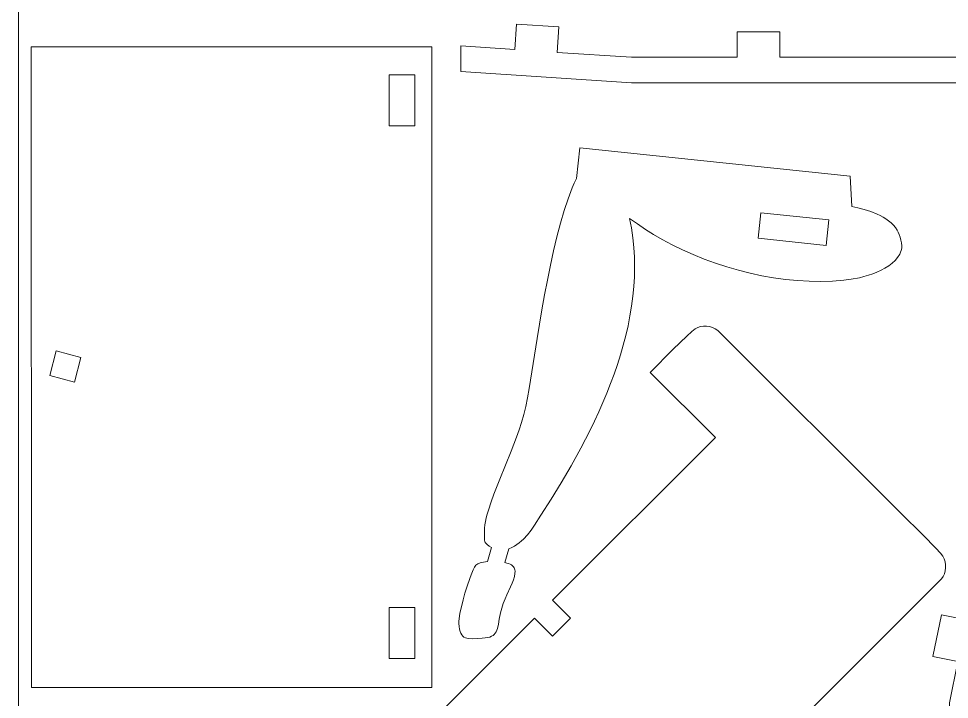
# Model space of a CAD drawing. Header units: centimetres. Extents: x -55 to 59, y -21 to 8.
# Drawn here: x -23.58 to -12.65, y -15.48 to -7.49 of the extents above; entities that cross this region are included whole.
import ezdxf

# ---------------------------------------------------------------- set-up
doc = ezdxf.new("R2010")
doc.units = ezdxf.units.CM
doc.header["$MEASUREMENT"] = 0
doc.layers.add('Camada 1', color=7, linetype='Continuous')

msp = doc.modelspace()

# ---------------------------------------------------------------- linework, layer by layer
at = {"layer": 'Camada 1', "color": 1, "lineweight": 0}
msp.add_lwpolyline([(-23.58141, -21.38276), (-2.58141, -21.38276), (-2.58141, 8.31724), (-23.58141, 8.31724), (-23.58141, -21.38276)], close=True, dxfattribs=at)
at = {"layer": 'Camada 1', "color": 3, "lineweight": 9}
for points, knots in [([(-17.75571, -7.85081), (-17.75571, -7.85081), (-17.73579, -7.55122), (-17.73579, -7.55122), (-17.73579, -7.55122), (-17.73579, -7.55122), (-17.23645, -7.5844), (-17.23645, -7.5844), (-17.23645, -7.5844), (-17.23645, -7.5844), (-17.25636, -7.88401), (-17.25636, -7.88401), (-17.25636, -7.88401), (-17.25636, -7.88401), (-16.38664, -7.94188), (-16.38664, -7.94188), (-16.38664, -7.94188), (-16.38664, -7.94188), (-15.14313, -7.94188), (-15.14313, -7.94188), (-15.14313, -7.94188), (-15.14313, -7.94188), (-15.14313, -7.64158), (-15.14313, -7.64158), (-15.14313, -7.64158), (-15.14313, -7.64158), (-14.64268, -7.64158), (-14.64268, -7.64158), (-14.64268, -7.64158), (-14.64268, -7.64158), (-14.64268, -7.94188), (-14.64268, -7.94188), (-14.64268, -7.94188), (-14.64268, -7.94188), (-6.52672, -7.94188), (-6.52672, -7.94188), (-6.52672, -7.94188), (-6.52672, -7.94188), (-6.52672, -7.64158), (-6.52672, -7.64158), (-6.52672, -7.64158), (-6.52672, -7.64158), (-6.02627, -7.64158), (-6.02627, -7.64158), (-6.02627, -7.64158), (-6.02627, -7.64158), (-6.02627, -7.94188), (-6.02627, -7.94188), (-6.02627, -7.94188), (-6.02627, -7.94188), (-4.7762, -7.94188), (-4.7762, -7.94188), (-4.7762, -7.94188), (-4.7762, -7.94188), (-3.77528, -7.86234), (-3.77528, -7.86234), (-3.77528, -7.86234), (-3.77528, -7.86234), (-3.79906, -7.56301), (-3.79906, -7.56301), (-3.79906, -7.56301), (-3.79906, -7.56301), (-3.30019, -7.52338), (-3.30019, -7.52338), (-3.30019, -7.52338), (-3.30019, -7.52338), (-3.27641, -7.82272), (-3.27641, -7.82272), (-3.27641, -7.82272), (-3.27641, -7.82272), (-2.77438, -7.78282), (-2.77438, -7.78282), (-2.77438, -7.78282), (-2.77438, -7.78282), (-2.77438, -8.08309), (-2.77438, -8.08309), (-2.77438, -8.08309), (-2.77438, -8.08309), (-4.7762, -8.24214), (-4.7762, -8.24214), (-4.7762, -8.24214), (-4.7762, -8.24214), (-16.38664, -8.24214), (-16.38664, -8.24214), (-16.38664, -8.24214), (-16.38664, -8.24214), (-18.38844, -8.10899), (-18.38844, -8.10899), (-18.38844, -8.10899), (-18.38844, -8.10899), (-18.38844, -7.80872), (-18.38844, -7.80872), (-18.38844, -7.80872), (-18.38844, -7.80872), (-17.75571, -7.85081), (-17.75571, -7.85081)], [0, 0, 0, 0, 0.04, 0.04, 0.04, 0.04, 0.08, 0.08, 0.08, 0.08, 0.12, 0.12, 0.12, 0.12, 0.16, 0.16, 0.16, 0.16, 0.2, 0.2, 0.2, 0.2, 0.24, 0.24, 0.24, 0.24, 0.28, 0.28, 0.28, 0.28, 0.32, 0.32, 0.32, 0.32, 0.36, 0.36, 0.36, 0.36, 0.4, 0.4, 0.4, 0.4, 0.44, 0.44, 0.44, 0.44, 0.48, 0.48, 0.48, 0.48, 0.52, 0.52, 0.52, 0.52, 0.56, 0.56, 0.56, 0.56, 0.6, 0.6, 0.6, 0.6, 0.64, 0.64, 0.64, 0.64, 0.68, 0.68, 0.68, 0.68, 0.72, 0.72, 0.72, 0.72, 0.76, 0.76, 0.76, 0.76, 0.8, 0.8, 0.8, 0.8, 0.84, 0.84, 0.84, 0.84, 0.88, 0.88, 0.88, 0.88, 0.92, 0.92, 0.92, 0.92, 1, 1, 1, 1]), ([(-18.73092, -7.81967), (-18.73092, -7.81967), (-23.43226, -7.81969), (-23.43226, -7.81969), (-23.43226, -7.81969), (-23.43226, -7.81969), (-23.432, -15.34585), (-23.432, -15.34585), (-23.432, -15.34585), (-23.432, -15.34585), (-18.73057, -15.34555), (-18.73057, -15.34555), (-18.73057, -15.34555), (-18.73057, -15.34555), (-18.73092, -7.81967), (-18.73092, -7.81967)], [0, 0, 0, 0, 0.2, 0.2, 0.2, 0.2, 0.4, 0.4, 0.4, 0.4, 0.6, 0.6, 0.6, 0.6, 1, 1, 1, 1]), ([(-13.79804, -9.69632), (-13.79804, -9.69632), (-13.81593, -9.34004), (-13.81593, -9.34004), (-13.81593, -9.34004), (-13.81593, -9.34004), (-13.81837, -9.33714), (-13.81837, -9.33714), (-13.81837, -9.33714), (-13.81837, -9.33714), (-16.99009, -9.00378), (-16.99009, -9.00378), (-16.99009, -9.00378), (-16.99009, -9.00378), (-17.03128, -9.36505), (-17.03128, -9.36505), (-17.03128, -9.36505), (-17.03128, -9.36505), (-17.05664, -9.41915), (-17.05664, -9.41915), (-17.05664, -9.41915), (-17.05664, -9.41915), (-17.08144, -9.47706), (-17.08144, -9.47706), (-17.08144, -9.47706), (-17.08144, -9.47706), (-17.12936, -9.60346), (-17.12936, -9.60346), (-17.12936, -9.60346), (-17.12936, -9.60346), (-17.17507, -9.74235), (-17.17507, -9.74235), (-17.17507, -9.74235), (-17.17507, -9.74235), (-17.21862, -9.89189), (-17.21862, -9.89189), (-17.21862, -9.89189), (-17.21862, -9.89189), (-17.26003, -10.05018), (-17.26003, -10.05018), (-17.26003, -10.05018), (-17.26003, -10.05018), (-17.29936, -10.21536), (-17.29936, -10.21536), (-17.29936, -10.21536), (-17.29936, -10.21536), (-17.33664, -10.38555), (-17.33664, -10.38555), (-17.33664, -10.38555), (-17.33664, -10.38555), (-17.37192, -10.55889), (-17.37192, -10.55889), (-17.37192, -10.55889), (-17.37192, -10.55889), (-17.40523, -10.73349), (-17.40523, -10.73349), (-17.40523, -10.73349), (-17.40523, -10.73349), (-17.43662, -10.90749), (-17.43662, -10.90749), (-17.43662, -10.90749), (-17.43662, -10.90749), (-17.49377, -11.24617), (-17.49377, -11.24617), (-17.49377, -11.24617), (-17.49377, -11.24617), (-17.58676, -11.83383), (-17.58676, -11.83383), (-17.58676, -11.83383), (-17.58676, -11.83383), (-17.60573, -11.94094), (-17.60573, -11.94094), (-17.60573, -11.94094), (-17.60573, -11.94094), (-17.6273, -12.04232), (-17.6273, -12.04232), (-17.6273, -12.04232), (-17.6273, -12.04232), (-17.65122, -12.1387), (-17.65122, -12.1387), (-17.65122, -12.1387), (-17.65122, -12.1387), (-17.67727, -12.23079), (-17.67727, -12.23079), (-17.67727, -12.23079), (-17.67727, -12.23079), (-17.7052, -12.3193), (-17.7052, -12.3193), (-17.7052, -12.3193), (-17.7052, -12.3193), (-17.73474, -12.40495), (-17.73474, -12.40495), (-17.73474, -12.40495), (-17.73474, -12.40495), (-17.79775, -12.57057), (-17.79775, -12.57057), (-17.79775, -12.57057), (-17.79775, -12.57057), (-17.93254, -12.89901), (-17.93254, -12.89901), (-17.93254, -12.89901), (-17.93254, -12.89901), (-18.00042, -13.0733), (-18.00042, -13.0733), (-18.00042, -13.0733), (-18.00042, -13.0733), (-18.03362, -13.16547), (-18.03362, -13.16547), (-18.03362, -13.16547), (-18.03362, -13.16547), (-18.06601, -13.26194), (-18.06601, -13.26194), (-18.06601, -13.26194), (-18.06601, -13.26194), (-18.08069, -13.30978), (-18.08069, -13.30978), (-18.08069, -13.30978), (-18.08069, -13.30978), (-18.09229, -13.35344), (-18.09229, -13.35344), (-18.09229, -13.35344), (-18.09229, -13.35344), (-18.10109, -13.39446), (-18.10109, -13.39446), (-18.10109, -13.39446), (-18.10109, -13.39446), (-18.10732, -13.43443), (-18.10732, -13.43443), (-18.10732, -13.43443), (-18.10732, -13.43443), (-18.11123, -13.47492), (-18.11123, -13.47492), (-18.11123, -13.47492), (-18.11123, -13.47492), (-18.11308, -13.51751), (-18.11308, -13.51751), (-18.11308, -13.51751), (-18.11308, -13.51751), (-18.11155, -13.61526), (-18.11155, -13.61526), (-18.11155, -13.61526), (-18.11155, -13.61526), (-18.1088, -13.62938), (-18.1088, -13.62938), (-18.1088, -13.62938), (-18.1088, -13.62938), (-18.1023, -13.64225), (-18.1023, -13.64225), (-18.1023, -13.64225), (-18.1023, -13.64225), (-18.09284, -13.65399), (-18.09284, -13.65399), (-18.09284, -13.65399), (-18.09284, -13.65399), (-18.08122, -13.6647), (-18.08122, -13.6647), (-18.08122, -13.6647), (-18.08122, -13.6647), (-18.05463, -13.68356), (-18.05463, -13.68356), (-18.05463, -13.68356), (-18.05463, -13.68356), (-18.02887, -13.69982), (-18.02887, -13.69982), (-18.02887, -13.69982), (-18.02887, -13.69982), (-18.07664, -13.86631), (-18.07664, -13.86631), (-18.07664, -13.86631), (-18.07664, -13.86631), (-18.12439, -13.87197), (-18.12439, -13.87197), (-18.12439, -13.87197), (-18.12439, -13.87197), (-18.16138, -13.8801), (-18.16138, -13.8801), (-18.16138, -13.8801), (-18.16138, -13.8801), (-18.18979, -13.89196), (-18.18979, -13.89196), (-18.18979, -13.89196), (-18.18979, -13.89196), (-18.20145, -13.89968), (-18.20145, -13.89968), (-18.20145, -13.89968), (-18.20145, -13.89968), (-18.21179, -13.90881), (-18.21179, -13.90881), (-18.21179, -13.90881), (-18.21179, -13.90881), (-18.22956, -13.93191), (-18.22956, -13.93191), (-18.22956, -13.93191), (-18.22956, -13.93191), (-18.24528, -13.96253), (-18.24528, -13.96253), (-18.24528, -13.96253), (-18.24528, -13.96253), (-18.26114, -14.00194), (-18.26114, -14.00194), (-18.26114, -14.00194), (-18.26114, -14.00194), (-18.27931, -14.0514), (-18.27931, -14.0514), (-18.27931, -14.0514), (-18.27931, -14.0514), (-18.31767, -14.16496), (-18.31767, -14.16496), (-18.31767, -14.16496), (-18.31767, -14.16496), (-18.34022, -14.23838), (-18.34022, -14.23838), (-18.34022, -14.23838), (-18.34022, -14.23838), (-18.36253, -14.31692), (-18.36253, -14.31692), (-18.36253, -14.31692), (-18.36253, -14.31692), (-18.38274, -14.39611), (-18.38274, -14.39611), (-18.38274, -14.39611), (-18.38274, -14.39611), (-18.39899, -14.47149), (-18.39899, -14.47149), (-18.39899, -14.47149), (-18.39899, -14.47149), (-18.40941, -14.5386), (-18.40941, -14.5386), (-18.40941, -14.5386), (-18.40941, -14.5386), (-18.41186, -14.56765), (-18.41186, -14.56765), (-18.41186, -14.56765), (-18.41186, -14.56765), (-18.41216, -14.59295), (-18.41216, -14.59295), (-18.41216, -14.59295), (-18.41216, -14.59295), (-18.40968, -14.62902), (-18.40968, -14.62902), (-18.40968, -14.62902), (-18.40968, -14.62902), (-18.4051, -14.66008), (-18.4051, -14.66008), (-18.4051, -14.66008), (-18.4051, -14.66008), (-18.39845, -14.68647), (-18.39845, -14.68647), (-18.39845, -14.68647), (-18.39845, -14.68647), (-18.38978, -14.70854), (-18.38978, -14.70854), (-18.38978, -14.70854), (-18.38978, -14.70854), (-18.37911, -14.72667), (-18.37911, -14.72667), (-18.37911, -14.72667), (-18.37911, -14.72667), (-18.36646, -14.74119), (-18.36646, -14.74119), (-18.36646, -14.74119), (-18.36646, -14.74119), (-18.35187, -14.75247), (-18.35187, -14.75247), (-18.35187, -14.75247), (-18.35187, -14.75247), (-18.33539, -14.76085), (-18.33539, -14.76085), (-18.33539, -14.76085), (-18.33539, -14.76085), (-18.31702, -14.76668), (-18.31702, -14.76668), (-18.31702, -14.76668), (-18.31702, -14.76668), (-18.2968, -14.77032), (-18.2968, -14.77032), (-18.2968, -14.77032), (-18.2968, -14.77032), (-18.25093, -14.77247), (-18.25093, -14.77247), (-18.25093, -14.77247), (-18.25093, -14.77247), (-18.19804, -14.77009), (-18.19804, -14.77009), (-18.19804, -14.77009), (-18.19804, -14.77009), (-18.13837, -14.76604), (-18.13837, -14.76604), (-18.13837, -14.76604), (-18.13837, -14.76604), (-18.10413, -14.76297), (-18.10413, -14.76297), (-18.10413, -14.76297), (-18.10413, -14.76297), (-18.07469, -14.75831), (-18.07469, -14.75831), (-18.07469, -14.75831), (-18.07469, -14.75831), (-18.0496, -14.75196), (-18.0496, -14.75196), (-18.0496, -14.75196), (-18.0496, -14.75196), (-18.02845, -14.74383), (-18.02845, -14.74383), (-18.02845, -14.74383), (-18.02845, -14.74383), (-18.01079, -14.73379), (-18.01079, -14.73379), (-18.01079, -14.73379), (-18.01079, -14.73379), (-17.99619, -14.72176), (-17.99619, -14.72176), (-17.99619, -14.72176), (-17.99619, -14.72176), (-17.98422, -14.70763), (-17.98422, -14.70763), (-17.98422, -14.70763), (-17.98422, -14.70763), (-17.97443, -14.6913), (-17.97443, -14.6913), (-17.97443, -14.6913), (-17.97443, -14.6913), (-17.9664, -14.67265), (-17.9664, -14.67265), (-17.9664, -14.67265), (-17.9664, -14.67265), (-17.95968, -14.6516), (-17.95968, -14.6516), (-17.95968, -14.6516), (-17.95968, -14.6516), (-17.94847, -14.60186), (-17.94847, -14.60186), (-17.94847, -14.60186), (-17.94847, -14.60186), (-17.9373, -14.54124), (-17.9373, -14.54124), (-17.9373, -14.54124), (-17.9373, -14.54124), (-17.9227, -14.46893), (-17.9227, -14.46893), (-17.9227, -14.46893), (-17.9227, -14.46893), (-17.90798, -14.41243), (-17.90798, -14.41243), (-17.90798, -14.41243), (-17.90798, -14.41243), (-17.89006, -14.35784), (-17.89006, -14.35784), (-17.89006, -14.35784), (-17.89006, -14.35784), (-17.86997, -14.30531), (-17.86997, -14.30531), (-17.86997, -14.30531), (-17.86997, -14.30531), (-17.84872, -14.25499), (-17.84872, -14.25499), (-17.84872, -14.25499), (-17.84872, -14.25499), (-17.80678, -14.16156), (-17.80678, -14.16156), (-17.80678, -14.16156), (-17.80678, -14.16156), (-17.78811, -14.11874), (-17.78811, -14.11874), (-17.78811, -14.11874), (-17.78811, -14.11874), (-17.77234, -14.07873), (-17.77234, -14.07873), (-17.77234, -14.07873), (-17.77234, -14.07873), (-17.76048, -14.04168), (-17.76048, -14.04168), (-17.76048, -14.04168), (-17.76048, -14.04168), (-17.75352, -14.00771), (-17.75352, -14.00771), (-17.75352, -14.00771), (-17.75352, -14.00771), (-17.75249, -13.977), (-17.75249, -13.977), (-17.75249, -13.977), (-17.75249, -13.977), (-17.75452, -13.9629), (-17.75452, -13.9629), (-17.75452, -13.9629), (-17.75452, -13.9629), (-17.75841, -13.94968), (-17.75841, -13.94968), (-17.75841, -13.94968), (-17.75841, -13.94968), (-17.76429, -13.93734), (-17.76429, -13.93734), (-17.76429, -13.93734), (-17.76429, -13.93734), (-17.77228, -13.9259), (-17.77228, -13.9259), (-17.77228, -13.9259), (-17.77228, -13.9259), (-17.78252, -13.91539), (-17.78252, -13.91539), (-17.78252, -13.91539), (-17.78252, -13.91539), (-17.79512, -13.90582), (-17.79512, -13.90582), (-17.79512, -13.90582), (-17.79512, -13.90582), (-17.81022, -13.8972), (-17.81022, -13.8972), (-17.81022, -13.8972), (-17.81022, -13.8972), (-17.82794, -13.88957), (-17.82794, -13.88957), (-17.82794, -13.88957), (-17.82794, -13.88957), (-17.8484, -13.88292), (-17.8484, -13.88292), (-17.8484, -13.88292), (-17.8484, -13.88292), (-17.87175, -13.8773), (-17.87175, -13.8773), (-17.87175, -13.8773), (-17.87175, -13.8773), (-17.82525, -13.71508), (-17.82525, -13.71508), (-17.82525, -13.71508), (-17.82525, -13.71508), (-17.7915, -13.70084), (-17.7915, -13.70084), (-17.7915, -13.70084), (-17.7915, -13.70084), (-17.75989, -13.68447), (-17.75989, -13.68447), (-17.75989, -13.68447), (-17.75989, -13.68447), (-17.73026, -13.6661), (-17.73026, -13.6661), (-17.73026, -13.6661), (-17.73026, -13.6661), (-17.70244, -13.64591), (-17.70244, -13.64591), (-17.70244, -13.64591), (-17.70244, -13.64591), (-17.67625, -13.62406), (-17.67625, -13.62406), (-17.67625, -13.62406), (-17.67625, -13.62406), (-17.65154, -13.60071), (-17.65154, -13.60071), (-17.65154, -13.60071), (-17.65154, -13.60071), (-17.60586, -13.55013), (-17.60586, -13.55013), (-17.60586, -13.55013), (-17.60586, -13.55013), (-17.56405, -13.49544), (-17.56405, -13.49544), (-17.56405, -13.49544), (-17.56405, -13.49544), (-17.52477, -13.43792), (-17.52477, -13.43792), (-17.52477, -13.43792), (-17.52477, -13.43792), (-17.44846, -13.3195), (-17.44846, -13.3195), (-17.44846, -13.3195), (-17.44846, -13.3195), (-17.32867, -13.13327), (-17.32867, -13.13327), (-17.32867, -13.13327), (-17.32867, -13.13327), (-17.20959, -12.93981), (-17.20959, -12.93981), (-17.20959, -12.93981), (-17.20959, -12.93981), (-17.09266, -12.73975), (-17.09266, -12.73975), (-17.09266, -12.73975), (-17.09266, -12.73975), (-16.97927, -12.53376), (-16.97927, -12.53376), (-16.97927, -12.53376), (-16.97927, -12.53376), (-16.92434, -12.42874), (-16.92434, -12.42874), (-16.92434, -12.42874), (-16.92434, -12.42874), (-16.87082, -12.32247), (-16.87082, -12.32247), (-16.87082, -12.32247), (-16.87082, -12.32247), (-16.81889, -12.21504), (-16.81889, -12.21504), (-16.81889, -12.21504), (-16.81889, -12.21504), (-16.76873, -12.10652), (-16.76873, -12.10652), (-16.76873, -12.10652), (-16.76873, -12.10652), (-16.72052, -11.997), (-16.72052, -11.997), (-16.72052, -11.997), (-16.72052, -11.997), (-16.67443, -11.88658), (-16.67443, -11.88658), (-16.67443, -11.88658), (-16.67443, -11.88658), (-16.63063, -11.77531), (-16.63063, -11.77531), (-16.63063, -11.77531), (-16.63063, -11.77531), (-16.58929, -11.66327), (-16.58929, -11.66327), (-16.58929, -11.66327), (-16.58929, -11.66327), (-16.55062, -11.55057), (-16.55062, -11.55057), (-16.55062, -11.55057), (-16.55062, -11.55057), (-16.51476, -11.43727), (-16.51476, -11.43727), (-16.51476, -11.43727), (-16.51476, -11.43727), (-16.4819, -11.32346), (-16.4819, -11.32346), (-16.4819, -11.32346), (-16.4819, -11.32346), (-16.45221, -11.2092), (-16.45221, -11.2092), (-16.45221, -11.2092), (-16.45221, -11.2092), (-16.42588, -11.09461), (-16.42588, -11.09461), (-16.42588, -11.09461), (-16.42588, -11.09461), (-16.40308, -10.97973), (-16.40308, -10.97973), (-16.40308, -10.97973), (-16.40308, -10.97973), (-16.38399, -10.86467), (-16.38399, -10.86467), (-16.38399, -10.86467), (-16.38399, -10.86467), (-16.36877, -10.7495), (-16.36877, -10.7495), (-16.36877, -10.7495), (-16.36877, -10.7495), (-16.35761, -10.63429), (-16.35761, -10.63429), (-16.35761, -10.63429), (-16.35761, -10.63429), (-16.35069, -10.51914), (-16.35069, -10.51914), (-16.35069, -10.51914), (-16.35069, -10.51914), (-16.34817, -10.40412), (-16.34817, -10.40412), (-16.34817, -10.40412), (-16.34817, -10.40412), (-16.35024, -10.28931), (-16.35024, -10.28931), (-16.35024, -10.28931), (-16.35024, -10.28931), (-16.35708, -10.17481), (-16.35708, -10.17481), (-16.35708, -10.17481), (-16.35708, -10.17481), (-16.36884, -10.06068), (-16.36884, -10.06068), (-16.36884, -10.06068), (-16.36884, -10.06068), (-16.38573, -9.947), (-16.38573, -9.947), (-16.38573, -9.947), (-16.38573, -9.947), (-16.40791, -9.83386), (-16.40791, -9.83386), (-16.40791, -9.83386), (-16.40791, -9.83386), (-16.31358, -9.89941), (-16.31358, -9.89941), (-16.31358, -9.89941), (-16.31358, -9.89941), (-16.22026, -9.96279), (-16.22026, -9.96279), (-16.22026, -9.96279), (-16.22026, -9.96279), (-16.12509, -10.02389), (-16.12509, -10.02389), (-16.12509, -10.02389), (-16.12509, -10.02389), (-16.02526, -10.08259), (-16.02526, -10.08259), (-16.02526, -10.08259), (-16.02526, -10.08259), (-15.90768, -10.14527), (-15.90768, -10.14527), (-15.90768, -10.14527), (-15.90768, -10.14527), (-15.78596, -10.20455), (-15.78596, -10.20455), (-15.78596, -10.20455), (-15.78596, -10.20455), (-15.66055, -10.26024), (-15.66055, -10.26024), (-15.66055, -10.26024), (-15.66055, -10.26024), (-15.53188, -10.31212), (-15.53188, -10.31212), (-15.53188, -10.31212), (-15.53188, -10.31212), (-15.4004, -10.36), (-15.4004, -10.36), (-15.4004, -10.36), (-15.4004, -10.36), (-15.26651, -10.40364), (-15.26651, -10.40364), (-15.26651, -10.40364), (-15.26651, -10.40364), (-15.13069, -10.44285), (-15.13069, -10.44285), (-15.13069, -10.44285), (-15.13069, -10.44285), (-14.99336, -10.47743), (-14.99336, -10.47743), (-14.99336, -10.47743), (-14.99336, -10.47743), (-14.85495, -10.50715), (-14.85495, -10.50715), (-14.85495, -10.50715), (-14.85495, -10.50715), (-14.7159, -10.53182), (-14.7159, -10.53182), (-14.7159, -10.53182), (-14.7159, -10.53182), (-14.57664, -10.55121), (-14.57664, -10.55121), (-14.57664, -10.55121), (-14.57664, -10.55121), (-14.43761, -10.56513), (-14.43761, -10.56513), (-14.43761, -10.56513), (-14.43761, -10.56513), (-14.29927, -10.57337), (-14.29927, -10.57337), (-14.29927, -10.57337), (-14.29927, -10.57337), (-14.16202, -10.5757), (-14.16202, -10.5757), (-14.16202, -10.5757), (-14.16202, -10.5757), (-14.02631, -10.57193), (-14.02631, -10.57193), (-14.02631, -10.57193), (-14.02631, -10.57193), (-13.89259, -10.56185), (-13.89259, -10.56185), (-13.89259, -10.56185), (-13.89259, -10.56185), (-13.80432, -10.55012), (-13.80432, -10.55012), (-13.80432, -10.55012), (-13.80432, -10.55012), (-13.70644, -10.5308), (-13.70644, -10.5308), (-13.70644, -10.5308), (-13.70644, -10.5308), (-13.65557, -10.51804), (-13.65557, -10.51804), (-13.65557, -10.51804), (-13.65557, -10.51804), (-13.6043, -10.50309), (-13.6043, -10.50309), (-13.6043, -10.50309), (-13.6043, -10.50309), (-13.55332, -10.48585), (-13.55332, -10.48585), (-13.55332, -10.48585), (-13.55332, -10.48585), (-13.50328, -10.46621), (-13.50328, -10.46621), (-13.50328, -10.46621), (-13.50328, -10.46621), (-13.45485, -10.44408), (-13.45485, -10.44408), (-13.45485, -10.44408), (-13.45485, -10.44408), (-13.4087, -10.41937), (-13.4087, -10.41937), (-13.4087, -10.41937), (-13.4087, -10.41937), (-13.3655, -10.39197), (-13.3655, -10.39197), (-13.3655, -10.39197), (-13.3655, -10.39197), (-13.32593, -10.36179), (-13.32593, -10.36179), (-13.32593, -10.36179), (-13.32593, -10.36179), (-13.29065, -10.32871), (-13.29065, -10.32871), (-13.29065, -10.32871), (-13.29065, -10.32871), (-13.26032, -10.29267), (-13.26032, -10.29267), (-13.26032, -10.29267), (-13.26032, -10.29267), (-13.23563, -10.25353), (-13.23563, -10.25353), (-13.23563, -10.25353), (-13.23563, -10.25353), (-13.2256, -10.23278), (-13.2256, -10.23278), (-13.2256, -10.23278), (-13.2256, -10.23278), (-13.21724, -10.21123), (-13.21724, -10.21123), (-13.21724, -10.21123), (-13.21724, -10.21123), (-13.21216, -10.18591), (-13.21216, -10.18591), (-13.21216, -10.18591), (-13.21216, -10.18591), (-13.21175, -10.15591), (-13.21175, -10.15591), (-13.21175, -10.15591), (-13.21175, -10.15591), (-13.21526, -10.12294), (-13.21526, -10.12294), (-13.21526, -10.12294), (-13.21526, -10.12294), (-13.22192, -10.08866), (-13.22192, -10.08866), (-13.22192, -10.08866), (-13.22192, -10.08866), (-13.23097, -10.05479), (-13.23097, -10.05479), (-13.23097, -10.05479), (-13.23097, -10.05479), (-13.24166, -10.023), (-13.24166, -10.023), (-13.24166, -10.023), (-13.24166, -10.023), (-13.25325, -9.995), (-13.25325, -9.995), (-13.25325, -9.995), (-13.25325, -9.995), (-13.26495, -9.97247), (-13.26495, -9.97247), (-13.26495, -9.97247), (-13.26495, -9.97247), (-13.28612, -9.94106), (-13.28612, -9.94106), (-13.28612, -9.94106), (-13.28612, -9.94106), (-13.31026, -9.91213), (-13.31026, -9.91213), (-13.31026, -9.91213), (-13.31026, -9.91213), (-13.33708, -9.88555), (-13.33708, -9.88555), (-13.33708, -9.88555), (-13.33708, -9.88555), (-13.36629, -9.8612), (-13.36629, -9.8612), (-13.36629, -9.8612), (-13.36629, -9.8612), (-13.39761, -9.83893), (-13.39761, -9.83893), (-13.39761, -9.83893), (-13.39761, -9.83893), (-13.43074, -9.81865), (-13.43074, -9.81865), (-13.43074, -9.81865), (-13.43074, -9.81865), (-13.46539, -9.8002), (-13.46539, -9.8002), (-13.46539, -9.8002), (-13.46539, -9.8002), (-13.50127, -9.78347), (-13.50127, -9.78347), (-13.50127, -9.78347), (-13.50127, -9.78347), (-13.57559, -9.75468), (-13.57559, -9.75468), (-13.57559, -9.75468), (-13.57559, -9.75468), (-13.65137, -9.73122), (-13.65137, -9.73122), (-13.65137, -9.73122), (-13.65137, -9.73122), (-13.72628, -9.71211), (-13.72628, -9.71211), (-13.72628, -9.71211), (-13.72628, -9.71211), (-13.79804, -9.69632), (-13.79804, -9.69632)], [0, 0, 0, 0, 0.005, 0.005, 0.005, 0.005, 0.01, 0.01, 0.01, 0.01, 0.015, 0.015, 0.015, 0.015, 0.02, 0.02, 0.02, 0.02, 0.025, 0.025, 0.025, 0.025, 0.03, 0.03, 0.03, 0.03, 0.035, 0.035, 0.035, 0.035, 0.04, 0.04, 0.04, 0.04, 0.045, 0.045, 0.045, 0.045, 0.05, 0.05, 0.05, 0.05, 0.055, 0.055, 0.055, 0.055, 0.06, 0.06, 0.06, 0.06, 0.065, 0.065, 0.065, 0.065, 0.07, 0.07, 0.07, 0.07, 0.075, 0.075, 0.075, 0.075, 0.08, 0.08, 0.08, 0.08, 0.085, 0.085, 0.085, 0.085, 0.09, 0.09, 0.09, 0.09, 0.095, 0.095, 0.095, 0.095, 0.1, 0.1, 0.1, 0.1, 0.105, 0.105, 0.105, 0.105, 0.11, 0.11, 0.11, 0.11, 0.115, 0.115, 0.115, 0.115, 0.12, 0.12, 0.12, 0.12, 0.125, 0.125, 0.125, 0.125, 0.13, 0.13, 0.13, 0.13, 0.135, 0.135, 0.135, 0.135, 0.14, 0.14, 0.14, 0.14, 0.145, 0.145, 0.145, 0.145, 0.15, 0.15, 0.15, 0.15, 0.155, 0.155, 0.155, 0.155, 0.16, 0.16, 0.16, 0.16, 0.165, 0.165, 0.165, 0.165, 0.17, 0.17, 0.17, 0.17, 0.175, 0.175, 0.175, 0.175, 0.18, 0.18, 0.18, 0.18, 0.185, 0.185, 0.185, 0.185, 0.19, 0.19, 0.19, 0.19, 0.195, 0.195, 0.195, 0.195, 0.2, 0.2, 0.2, 0.2, 0.205, 0.205, 0.205, 0.205, 0.21, 0.21, 0.21, 0.21, 0.215, 0.215, 0.215, 0.215, 0.22, 0.22, 0.22, 0.22, 0.225, 0.225, 0.225, 0.225, 0.23, 0.23, 0.23, 0.23, 0.235, 0.235, 0.235, 0.235, 0.24, 0.24, 0.24, 0.24, 0.245, 0.245, 0.245, 0.245, 0.25, 0.25, 0.25, 0.25, 0.255, 0.255, 0.255, 0.255, 0.26, 0.26, 0.26, 0.26, 0.265, 0.265, 0.265, 0.265, 0.27, 0.27, 0.27, 0.27, 0.275, 0.275, 0.275, 0.275, 0.28, 0.28, 0.28, 0.28, 0.285, 0.285, 0.285, 0.285, 0.29, 0.29, 0.29, 0.29, 0.295, 0.295, 0.295, 0.295, 0.3, 0.3, 0.3, 0.3, 0.305, 0.305, 0.305, 0.305, 0.31, 0.31, 0.31, 0.31, 0.315, 0.315, 0.315, 0.315, 0.32, 0.32, 0.32, 0.32, 0.325, 0.325, 0.325, 0.325, 0.33, 0.33, 0.33, 0.33, 0.335, 0.335, 0.335, 0.335, 0.34, 0.34, 0.34, 0.34, 0.345, 0.345, 0.345, 0.345, 0.35, 0.35, 0.35, 0.35, 0.355, 0.355, 0.355, 0.355, 0.36, 0.36, 0.36, 0.36, 0.365, 0.365, 0.365, 0.365, 0.37, 0.37, 0.37, 0.37, 0.375, 0.375, 0.375, 0.375, 0.38, 0.38, 0.38, 0.38, 0.385, 0.385, 0.385, 0.385, 0.39, 0.39, 0.39, 0.39, 0.395, 0.395, 0.395, 0.395, 0.4, 0.4, 0.4, 0.4, 0.405, 0.405, 0.405, 0.405, 0.41, 0.41, 0.41, 0.41, 0.415, 0.415, 0.415, 0.415, 0.42, 0.42, 0.42, 0.42, 0.425, 0.425, 0.425, 0.425, 0.43, 0.43, 0.43, 0.43, 0.435, 0.435, 0.435, 0.435, 0.44, 0.44, 0.44, 0.44, 0.445, 0.445, 0.445, 0.445, 0.45, 0.45, 0.45, 0.45, 0.455, 0.455, 0.455, 0.455, 0.46, 0.46, 0.46, 0.46, 0.465, 0.465, 0.465, 0.465, 0.47, 0.47, 0.47, 0.47, 0.475, 0.475, 0.475, 0.475, 0.48, 0.48, 0.48, 0.48, 0.485, 0.485, 0.485, 0.485, 0.49, 0.49, 0.49, 0.49, 0.495, 0.495, 0.495, 0.495, 0.5, 0.5, 0.5, 0.5, 0.505, 0.505, 0.505, 0.505, 0.51, 0.51, 0.51, 0.51, 0.515, 0.515, 0.515, 0.515, 0.52, 0.52, 0.52, 0.52, 0.525, 0.525, 0.525, 0.525, 0.53, 0.53, 0.53, 0.53, 0.535, 0.535, 0.535, 0.535, 0.54, 0.54, 0.54, 0.54, 0.545, 0.545, 0.545, 0.545, 0.55, 0.55, 0.55, 0.55, 0.555, 0.555, 0.555, 0.555, 0.56, 0.56, 0.56, 0.56, 0.565, 0.565, 0.565, 0.565, 0.57, 0.57, 0.57, 0.57, 0.575, 0.575, 0.575, 0.575, 0.58, 0.58, 0.58, 0.58, 0.585, 0.585, 0.585, 0.585, 0.59, 0.59, 0.59, 0.59, 0.595, 0.595, 0.595, 0.595, 0.6, 0.6, 0.6, 0.6, 0.605, 0.605, 0.605, 0.605, 0.61, 0.61, 0.61, 0.61, 0.615, 0.615, 0.615, 0.615, 0.62, 0.62, 0.62, 0.62, 0.625, 0.625, 0.625, 0.625, 0.63, 0.63, 0.63, 0.63, 0.635, 0.635, 0.635, 0.635, 0.64, 0.64, 0.64, 0.64, 0.645, 0.645, 0.645, 0.645, 0.65, 0.65, 0.65, 0.65, 0.655, 0.655, 0.655, 0.655, 0.66, 0.66, 0.66, 0.66, 0.665, 0.665, 0.665, 0.665, 0.67, 0.67, 0.67, 0.67, 0.675, 0.675, 0.675, 0.675, 0.68, 0.68, 0.68, 0.68, 0.685, 0.685, 0.685, 0.685, 0.69, 0.69, 0.69, 0.69, 0.695, 0.695, 0.695, 0.695, 0.7, 0.7, 0.7, 0.7, 0.705, 0.705, 0.705, 0.705, 0.71, 0.71, 0.71, 0.71, 0.715, 0.715, 0.715, 0.715, 0.72, 0.72, 0.72, 0.72, 0.725, 0.725, 0.725, 0.725, 0.73, 0.73, 0.73, 0.73, 0.735, 0.735, 0.735, 0.735, 0.74, 0.74, 0.74, 0.74, 0.745, 0.745, 0.745, 0.745, 0.75, 0.75, 0.75, 0.75, 0.755, 0.755, 0.755, 0.755, 0.76, 0.76, 0.76, 0.76, 0.765, 0.765, 0.765, 0.765, 0.77, 0.77, 0.77, 0.77, 0.775, 0.775, 0.775, 0.775, 0.78, 0.78, 0.78, 0.78, 0.785, 0.785, 0.785, 0.785, 0.79, 0.79, 0.79, 0.79, 0.795, 0.795, 0.795, 0.795, 0.8, 0.8, 0.8, 0.8, 0.805, 0.805, 0.805, 0.805, 0.81, 0.81, 0.81, 0.81, 0.815, 0.815, 0.815, 0.815, 0.82, 0.82, 0.82, 0.82, 0.825, 0.825, 0.825, 0.825, 0.83, 0.83, 0.83, 0.83, 0.835, 0.835, 0.835, 0.835, 0.84, 0.84, 0.84, 0.84, 0.845, 0.845, 0.845, 0.845, 0.85, 0.85, 0.85, 0.85, 0.855, 0.855, 0.855, 0.855, 0.86, 0.86, 0.86, 0.86, 0.865, 0.865, 0.865, 0.865, 0.87, 0.87, 0.87, 0.87, 0.875, 0.875, 0.875, 0.875, 0.88, 0.88, 0.88, 0.88, 0.885, 0.885, 0.885, 0.885, 0.89, 0.89, 0.89, 0.89, 0.895, 0.895, 0.895, 0.895, 0.9, 0.9, 0.9, 0.9, 0.905, 0.905, 0.905, 0.905, 0.91, 0.91, 0.91, 0.91, 0.915, 0.915, 0.915, 0.915, 0.92, 0.92, 0.92, 0.92, 0.925, 0.925, 0.925, 0.925, 0.93, 0.93, 0.93, 0.93, 0.935, 0.935, 0.935, 0.935, 0.94, 0.94, 0.94, 0.94, 0.945, 0.945, 0.945, 0.945, 0.95, 0.95, 0.95, 0.95, 0.955, 0.955, 0.955, 0.955, 0.96, 0.96, 0.96, 0.96, 0.965, 0.965, 0.965, 0.965, 0.97, 0.97, 0.97, 0.97, 0.975, 0.975, 0.975, 0.975, 0.98, 0.98, 0.98, 0.98, 0.985, 0.985, 0.985, 0.985, 0.99, 0.99, 0.99, 0.99, 1, 1, 1, 1]), ([(-17.52375, -14.53043), (-17.52375, -14.53043), (-19.43376, -16.44043), (-19.43376, -16.44043), (-19.43376, -16.44043), (-19.43376, -16.44043), (-19.22214, -16.65274), (-19.22214, -16.65274), (-19.22214, -16.65274), (-19.22214, -16.65274), (-19.43523, -16.86423), (-19.43523, -16.86423), (-19.43523, -16.86423), (-19.43523, -16.86423), (-19.64628, -16.65318), (-19.64628, -16.65318), (-19.64628, -16.65318), (-19.64628, -16.65318), (-21.5574, -18.56347), (-21.5574, -18.56347), (-21.5574, -18.56347), (-21.5574, -18.56347), (-22.32077, -17.8001), (-22.32077, -17.8001), (-22.32077, -17.8001), (-22.32077, -17.8001), (-22.59158, -18.06739), (-22.59158, -18.06739), (-22.59158, -18.06739), (-22.59158, -18.06739), (-22.74618, -18.22482), (-22.74618, -18.22482), (-22.74618, -18.22482), (-22.74618, -18.22482), (-22.80188, -18.28515), (-22.80188, -18.28515), (-22.80188, -18.28515), (-22.80188, -18.28515), (-22.83312, -18.32396), (-22.83312, -18.32396), (-22.83312, -18.32396), (-22.83312, -18.32396), (-22.84905, -18.3548), (-22.84905, -18.3548), (-22.84905, -18.3548), (-22.84905, -18.3548), (-22.85958, -18.38839), (-22.85958, -18.38839), (-22.85958, -18.38839), (-22.85958, -18.38839), (-22.86481, -18.42369), (-22.86481, -18.42369), (-22.86481, -18.42369), (-22.86481, -18.42369), (-22.86486, -18.45968), (-22.86486, -18.45968), (-22.86486, -18.45968), (-22.86486, -18.45968), (-22.85984, -18.49536), (-22.85984, -18.49536), (-22.85984, -18.49536), (-22.85984, -18.49536), (-22.8499, -18.5297), (-22.8499, -18.5297), (-22.8499, -18.5297), (-22.8499, -18.5297), (-22.83513, -18.56166), (-22.83513, -18.56166), (-22.83513, -18.56166), (-22.83513, -18.56166), (-22.81566, -18.59026), (-22.81566, -18.59026), (-22.81566, -18.59026), (-22.81566, -18.59026), (-21.26639, -20.14243), (-21.26639, -20.14243), (-21.26639, -20.14243), (-21.26639, -20.14243), (-20.66743, -20.74138), (-20.66743, -20.74138), (-20.66743, -20.74138), (-20.66743, -20.74138), (-20.40795, -21.00398), (-20.40795, -21.00398), (-20.40795, -21.00398), (-20.40795, -21.00398), (-20.25544, -21.15361), (-20.25544, -21.15361), (-20.25544, -21.15361), (-20.25544, -21.15361), (-20.19756, -21.207), (-20.19756, -21.207), (-20.19756, -21.207), (-20.19756, -21.207), (-20.16106, -21.23619), (-20.16106, -21.23619), (-20.16106, -21.23619), (-20.16106, -21.23619), (-20.14288, -21.24636), (-20.14288, -21.24636), (-20.14288, -21.24636), (-20.14288, -21.24636), (-20.12438, -21.25455), (-20.12438, -21.25455), (-20.12438, -21.25455), (-20.12438, -21.25455), (-20.1056, -21.26085), (-20.1056, -21.26085), (-20.1056, -21.26085), (-20.1056, -21.26085), (-20.08663, -21.26529), (-20.08663, -21.26529), (-20.08663, -21.26529), (-20.08663, -21.26529), (-20.04841, -21.26891), (-20.04841, -21.26891), (-20.04841, -21.26891), (-20.04841, -21.26891), (-20.01032, -21.26592), (-20.01032, -21.26592), (-20.01032, -21.26592), (-20.01032, -21.26592), (-19.97295, -21.25682), (-19.97295, -21.25682), (-19.97295, -21.25682), (-19.97295, -21.25682), (-19.93689, -21.24213), (-19.93689, -21.24213), (-19.93689, -21.24213), (-19.93689, -21.24213), (-19.90275, -21.22236), (-19.90275, -21.22236), (-19.90275, -21.22236), (-19.90275, -21.22236), (-19.87113, -21.19802), (-19.87113, -21.19802), (-19.87113, -21.19802), (-19.87113, -21.19802), (-12.74544, -14.06941), (-12.74544, -14.06941), (-12.74544, -14.06941), (-12.74544, -14.06941), (-12.72583, -14.04066), (-12.72583, -14.04066), (-12.72583, -14.04066), (-12.72583, -14.04066), (-12.71106, -14.00868), (-12.71106, -14.00868), (-12.71106, -14.00868), (-12.71106, -14.00868), (-12.70123, -13.97444), (-12.70123, -13.97444), (-12.70123, -13.97444), (-12.70123, -13.97444), (-12.69636, -13.93891), (-12.69636, -13.93891), (-12.69636, -13.93891), (-12.69636, -13.93891), (-12.69655, -13.90305), (-12.69655, -13.90305), (-12.69655, -13.90305), (-12.69655, -13.90305), (-12.70184, -13.86782), (-12.70184, -13.86782), (-12.70184, -13.86782), (-12.70184, -13.86782), (-12.71229, -13.83419), (-12.71229, -13.83419), (-12.71229, -13.83419), (-12.71229, -13.83419), (-12.72798, -13.80311), (-12.72798, -13.80311), (-12.72798, -13.80311), (-12.72798, -13.80311), (-12.75715, -13.76664), (-12.75715, -13.76664), (-12.75715, -13.76664), (-12.75715, -13.76664), (-12.81055, -13.70873), (-12.81055, -13.70873), (-12.81055, -13.70873), (-12.81055, -13.70873), (-12.96021, -13.55618), (-12.96021, -13.55618), (-12.96021, -13.55618), (-12.96021, -13.55618), (-13.22278, -13.29674), (-13.22278, -13.29674), (-13.22278, -13.29674), (-13.22278, -13.29674), (-15.373, -11.14943), (-15.373, -11.14943), (-15.373, -11.14943), (-15.373, -11.14943), (-15.40176, -11.12982), (-15.40176, -11.12982), (-15.40176, -11.12982), (-15.40176, -11.12982), (-15.43374, -11.11506), (-15.43374, -11.11506), (-15.43374, -11.11506), (-15.43374, -11.11506), (-15.46798, -11.10522), (-15.46798, -11.10522), (-15.46798, -11.10522), (-15.46798, -11.10522), (-15.5035, -11.10036), (-15.5035, -11.10036), (-15.5035, -11.10036), (-15.5035, -11.10036), (-15.53936, -11.10054), (-15.53936, -11.10054), (-15.53936, -11.10054), (-15.53936, -11.10054), (-15.57459, -11.10583), (-15.57459, -11.10583), (-15.57459, -11.10583), (-15.57459, -11.10583), (-15.60822, -11.11627), (-15.60822, -11.11627), (-15.60822, -11.11627), (-15.60822, -11.11627), (-15.6393, -11.13196), (-15.6393, -11.13196), (-15.6393, -11.13196), (-15.6393, -11.13196), (-15.67681, -11.16197), (-15.67681, -11.16197), (-15.67681, -11.16197), (-15.67681, -11.16197), (-15.73669, -11.21712), (-15.73669, -11.21712), (-15.73669, -11.21712), (-15.73669, -11.21712), (-15.8949, -11.37195), (-15.8949, -11.37195), (-15.8949, -11.37195), (-15.8949, -11.37195), (-16.16407, -11.64339), (-16.16407, -11.64339), (-16.16407, -11.64339), (-16.16407, -11.64339), (-15.40069, -12.40676), (-15.40069, -12.40676), (-15.40069, -12.40676), (-15.40069, -12.40676), (-17.31099, -14.31789), (-17.31099, -14.31789), (-17.31099, -14.31789), (-17.31099, -14.31789), (-17.09974, -14.53101), (-17.09974, -14.53101), (-17.09974, -14.53101), (-17.09974, -14.53101), (-17.31145, -14.74205), (-17.31145, -14.74205), (-17.31145, -14.74205), (-17.31145, -14.74205), (-17.52375, -14.53043), (-17.52375, -14.53043)], [0, 0, 0, 0, 0.01515152, 0.01515152, 0.01515152, 0.01515152, 0.03030303, 0.03030303, 0.03030303, 0.03030303, 0.04545455, 0.04545455, 0.04545455, 0.04545455, 0.06060606, 0.06060606, 0.06060606, 0.06060606, 0.07575758, 0.07575758, 0.07575758, 0.07575758, 0.09090909, 0.09090909, 0.09090909, 0.09090909, 0.10606061, 0.10606061, 0.10606061, 0.10606061, 0.12121212, 0.12121212, 0.12121212, 0.12121212, 0.13636364, 0.13636364, 0.13636364, 0.13636364, 0.15151515, 0.15151515, 0.15151515, 0.15151515, 0.16666667, 0.16666667, 0.16666667, 0.16666667, 0.18181818, 0.18181818, 0.18181818, 0.18181818, 0.1969697, 0.1969697, 0.1969697, 0.1969697, 0.21212121, 0.21212121, 0.21212121, 0.21212121, 0.22727273, 0.22727273, 0.22727273, 0.22727273, 0.24242424, 0.24242424, 0.24242424, 0.24242424, 0.25757576, 0.25757576, 0.25757576, 0.25757576, 0.27272727, 0.27272727, 0.27272727, 0.27272727, 0.28787879, 0.28787879, 0.28787879, 0.28787879, 0.3030303, 0.3030303, 0.3030303, 0.3030303, 0.31818182, 0.31818182, 0.31818182, 0.31818182, 0.33333333, 0.33333333, 0.33333333, 0.33333333, 0.34848485, 0.34848485, 0.34848485, 0.34848485, 0.36363636, 0.36363636, 0.36363636, 0.36363636, 0.37878788, 0.37878788, 0.37878788, 0.37878788, 0.39393939, 0.39393939, 0.39393939, 0.39393939, 0.40909091, 0.40909091, 0.40909091, 0.40909091, 0.42424242, 0.42424242, 0.42424242, 0.42424242, 0.43939394, 0.43939394, 0.43939394, 0.43939394, 0.45454545, 0.45454545, 0.45454545, 0.45454545, 0.46969697, 0.46969697, 0.46969697, 0.46969697, 0.48484848, 0.48484848, 0.48484848, 0.48484848, 0.5, 0.5, 0.5, 0.5, 0.51515152, 0.51515152, 0.51515152, 0.51515152, 0.53030303, 0.53030303, 0.53030303, 0.53030303, 0.54545455, 0.54545455, 0.54545455, 0.54545455, 0.56060606, 0.56060606, 0.56060606, 0.56060606, 0.57575758, 0.57575758, 0.57575758, 0.57575758, 0.59090909, 0.59090909, 0.59090909, 0.59090909, 0.60606061, 0.60606061, 0.60606061, 0.60606061, 0.62121212, 0.62121212, 0.62121212, 0.62121212, 0.63636364, 0.63636364, 0.63636364, 0.63636364, 0.65151515, 0.65151515, 0.65151515, 0.65151515, 0.66666667, 0.66666667, 0.66666667, 0.66666667, 0.68181818, 0.68181818, 0.68181818, 0.68181818, 0.6969697, 0.6969697, 0.6969697, 0.6969697, 0.71212121, 0.71212121, 0.71212121, 0.71212121, 0.72727273, 0.72727273, 0.72727273, 0.72727273, 0.74242424, 0.74242424, 0.74242424, 0.74242424, 0.75757576, 0.75757576, 0.75757576, 0.75757576, 0.77272727, 0.77272727, 0.77272727, 0.77272727, 0.78787879, 0.78787879, 0.78787879, 0.78787879, 0.8030303, 0.8030303, 0.8030303, 0.8030303, 0.81818182, 0.81818182, 0.81818182, 0.81818182, 0.83333333, 0.83333333, 0.83333333, 0.83333333, 0.84848485, 0.84848485, 0.84848485, 0.84848485, 0.86363636, 0.86363636, 0.86363636, 0.86363636, 0.87878788, 0.87878788, 0.87878788, 0.87878788, 0.89393939, 0.89393939, 0.89393939, 0.89393939, 0.90909091, 0.90909091, 0.90909091, 0.90909091, 0.92424242, 0.92424242, 0.92424242, 0.92424242, 0.93939394, 0.93939394, 0.93939394, 0.93939394, 0.95454545, 0.95454545, 0.95454545, 0.95454545, 0.96969697, 0.96969697, 0.96969697, 0.96969697, 1, 1, 1, 1]), ([(-3.23128, -18.1992), (-3.23128, -18.1992), (-3.15622, -17.63023), (-3.15622, -17.63023), (-3.15622, -17.63023), (-3.15622, -17.63023), (-2.85858, -17.66942), (-2.85858, -17.66942), (-2.85858, -17.66942), (-2.85858, -17.66942), (-2.81939, -17.37178), (-2.81939, -17.37178), (-2.81939, -17.37178), (-2.81939, -17.37178), (-3.11703, -17.33259), (-3.11703, -17.33259), (-3.11703, -17.33259), (-3.11703, -17.33259), (-3.11334, -17.28447), (-3.11334, -17.28447), (-3.11334, -17.28447), (-3.11334, -17.28447), (-3.11118, -17.21411), (-3.11118, -17.21411), (-3.11118, -17.21411), (-3.11118, -17.21411), (-3.11016, -17.03445), (-3.11016, -17.03445), (-3.11016, -17.03445), (-3.11016, -17.03445), (-3.11242, -16.71358), (-3.11242, -16.71358), (-3.11242, -16.71358), (-3.11242, -16.71358), (-2.81214, -16.71358), (-2.81214, -16.71358), (-2.81214, -16.71358), (-2.81214, -16.71358), (-2.81214, -16.21344), (-2.81214, -16.21344), (-2.81214, -16.21344), (-2.81214, -16.21344), (-3.11242, -16.21344), (-3.11242, -16.21344), (-3.11242, -16.21344), (-3.11242, -16.21344), (-3.11242, -15.52661), (-3.11242, -15.52661), (-3.11242, -15.52661), (-3.11242, -15.52661), (-3.21121, -15.04029), (-3.21121, -15.04029), (-3.21121, -15.04029), (-3.21121, -15.04029), (-2.91717, -14.9807), (-2.91717, -14.9807), (-2.91717, -14.9807), (-2.91717, -14.9807), (-3.01661, -14.4901), (-3.01661, -14.4901), (-3.01661, -14.4901), (-3.01661, -14.4901), (-3.31064, -14.54971), (-3.31064, -14.54971), (-3.31064, -14.54971), (-3.31064, -14.54971), (-3.41468, -14.04099), (-3.41468, -14.04099), (-3.41468, -14.04099), (-3.41468, -14.04099), (-3.90923, -14.04099), (-3.90923, -14.04099), (-3.90923, -14.04099), (-3.90923, -14.04099), (-3.90923, -14.34127), (-3.90923, -14.34127), (-3.90923, -14.34127), (-3.90923, -14.34127), (-11.85358, -14.34127), (-11.85358, -14.34127), (-11.85358, -14.34127), (-11.85358, -14.34127), (-11.85358, -14.04099), (-11.85358, -14.04099), (-11.85358, -14.04099), (-11.85358, -14.04099), (-12.34813, -14.04099), (-12.34813, -14.04099), (-12.34813, -14.04099), (-12.34813, -14.04099), (-12.45218, -14.54971), (-12.45218, -14.54971), (-12.45218, -14.54971), (-12.45218, -14.54971), (-12.7462, -14.4901), (-12.7462, -14.4901), (-12.7462, -14.4901), (-12.7462, -14.4901), (-12.84564, -14.9807), (-12.84564, -14.9807), (-12.84564, -14.9807), (-12.84564, -14.9807), (-12.55161, -15.04029), (-12.55161, -15.04029), (-12.55161, -15.04029), (-12.55161, -15.04029), (-12.65039, -15.52693), (-12.65039, -15.52693), (-12.65039, -15.52693), (-12.65039, -15.52693), (-12.65039, -16.21344), (-12.65039, -16.21344), (-12.65039, -16.21344), (-12.65039, -16.21344), (-12.95068, -16.21344), (-12.95068, -16.21344), (-12.95068, -16.21344), (-12.95068, -16.21344), (-12.95068, -16.71358), (-12.95068, -16.71358), (-12.95068, -16.71358), (-12.95068, -16.71358), (-12.65039, -16.71358), (-12.65039, -16.71358), (-12.65039, -16.71358), (-12.65039, -16.71358), (-12.65266, -17.03445), (-12.65266, -17.03445), (-12.65266, -17.03445), (-12.65266, -17.03445), (-12.65164, -17.21411), (-12.65164, -17.21411), (-12.65164, -17.21411), (-12.65164, -17.21411), (-12.64948, -17.28447), (-12.64948, -17.28447), (-12.64948, -17.28447), (-12.64948, -17.28447), (-12.64948, -17.2795), (-12.64948, -17.2795), (-12.64948, -17.2795), (-12.64948, -17.2795), (-12.64579, -17.32763), (-12.64579, -17.32763), (-12.64579, -17.32763), (-12.64579, -17.32763), (-12.94344, -17.36681), (-12.94344, -17.36681), (-12.94344, -17.36681), (-12.94344, -17.36681), (-12.94344, -17.37178), (-12.94344, -17.37178), (-12.94344, -17.37178), (-12.94344, -17.37178), (-12.90425, -17.66942), (-12.90425, -17.66942), (-12.90425, -17.66942), (-12.90425, -17.66942), (-12.6066, -17.63023), (-12.6066, -17.63023), (-12.6066, -17.63023), (-12.6066, -17.63023), (-12.53153, -18.1992), (-12.53153, -18.1992), (-12.53153, -18.1992), (-12.53153, -18.1992), (-12.29512, -19.02334), (-12.29512, -19.02334), (-12.29512, -19.02334), (-12.29512, -19.02334), (-12.58322, -19.10762), (-12.58322, -19.10762), (-12.58322, -19.10762), (-12.58322, -19.10762), (-12.49466, -19.41087), (-12.49466, -19.41087), (-12.49466, -19.41087), (-12.49466, -19.41087), (-12.20656, -19.32658), (-12.20656, -19.32658), (-12.20656, -19.32658), (-12.20656, -19.32658), (-11.71003, -21.02423), (-11.71003, -21.02423), (-11.71003, -21.02423), (-11.71003, -21.02423), (-11.30966, -21.02423), (-11.30966, -21.02423), (-11.30966, -21.02423), (-11.30966, -21.02423), (-11.30966, -21.32452), (-11.30966, -21.32452), (-11.30966, -21.32452), (-11.30966, -21.32452), (-10.70908, -21.32452), (-10.70908, -21.32452), (-10.70908, -21.32452), (-10.70908, -21.32452), (-10.70908, -21.02522), (-10.70908, -21.02522), (-10.70908, -21.02522), (-10.70908, -21.02522), (-5.05374, -21.02522), (-5.05374, -21.02522), (-5.05374, -21.02522), (-5.05374, -21.02522), (-5.05374, -21.32452), (-5.05374, -21.32452), (-5.05374, -21.32452), (-5.05374, -21.32452), (-4.45317, -21.32452), (-4.45317, -21.32452), (-4.45317, -21.32452), (-4.45317, -21.32452), (-4.45317, -21.02423), (-4.45317, -21.02423), (-4.45317, -21.02423), (-4.45317, -21.02423), (-4.05279, -21.02423), (-4.05279, -21.02423), (-4.05279, -21.02423), (-4.05279, -21.02423), (-3.55626, -19.32624), (-3.55626, -19.32624), (-3.55626, -19.32624), (-3.55626, -19.32624), (-3.26816, -19.41087), (-3.26816, -19.41087), (-3.26816, -19.41087), (-3.26816, -19.41087), (-3.1796, -19.10762), (-3.1796, -19.10762), (-3.1796, -19.10762), (-3.1796, -19.10762), (-3.46769, -19.02334), (-3.46769, -19.02334), (-3.46769, -19.02334), (-3.38889, -18.74863), (-3.31008, -18.47391), (-3.23128, -18.1992)], [0, 0, 0, 0, 0.01639344, 0.01639344, 0.01639344, 0.01639344, 0.03278689, 0.03278689, 0.03278689, 0.03278689, 0.04918033, 0.04918033, 0.04918033, 0.04918033, 0.06557377, 0.06557377, 0.06557377, 0.06557377, 0.08196721, 0.08196721, 0.08196721, 0.08196721, 0.09836066, 0.09836066, 0.09836066, 0.09836066, 0.1147541, 0.1147541, 0.1147541, 0.1147541, 0.13114754, 0.13114754, 0.13114754, 0.13114754, 0.14754098, 0.14754098, 0.14754098, 0.14754098, 0.16393443, 0.16393443, 0.16393443, 0.16393443, 0.18032787, 0.18032787, 0.18032787, 0.18032787, 0.19672131, 0.19672131, 0.19672131, 0.19672131, 0.21311475, 0.21311475, 0.21311475, 0.21311475, 0.2295082, 0.2295082, 0.2295082, 0.2295082, 0.24590164, 0.24590164, 0.24590164, 0.24590164, 0.26229508, 0.26229508, 0.26229508, 0.26229508, 0.27868852, 0.27868852, 0.27868852, 0.27868852, 0.29508197, 0.29508197, 0.29508197, 0.29508197, 0.31147541, 0.31147541, 0.31147541, 0.31147541, 0.32786885, 0.32786885, 0.32786885, 0.32786885, 0.3442623, 0.3442623, 0.3442623, 0.3442623, 0.36065574, 0.36065574, 0.36065574, 0.36065574, 0.37704918, 0.37704918, 0.37704918, 0.37704918, 0.39344262, 0.39344262, 0.39344262, 0.39344262, 0.40983607, 0.40983607, 0.40983607, 0.40983607, 0.42622951, 0.42622951, 0.42622951, 0.42622951, 0.44262295, 0.44262295, 0.44262295, 0.44262295, 0.45901639, 0.45901639, 0.45901639, 0.45901639, 0.47540984, 0.47540984, 0.47540984, 0.47540984, 0.49180328, 0.49180328, 0.49180328, 0.49180328, 0.50819672, 0.50819672, 0.50819672, 0.50819672, 0.52459016, 0.52459016, 0.52459016, 0.52459016, 0.54098361, 0.54098361, 0.54098361, 0.54098361, 0.55737705, 0.55737705, 0.55737705, 0.55737705, 0.57377049, 0.57377049, 0.57377049, 0.57377049, 0.59016393, 0.59016393, 0.59016393, 0.59016393, 0.60655738, 0.60655738, 0.60655738, 0.60655738, 0.62295082, 0.62295082, 0.62295082, 0.62295082, 0.63934426, 0.63934426, 0.63934426, 0.63934426, 0.6557377, 0.6557377, 0.6557377, 0.6557377, 0.67213115, 0.67213115, 0.67213115, 0.67213115, 0.68852459, 0.68852459, 0.68852459, 0.68852459, 0.70491803, 0.70491803, 0.70491803, 0.70491803, 0.72131148, 0.72131148, 0.72131148, 0.72131148, 0.73770492, 0.73770492, 0.73770492, 0.73770492, 0.75409836, 0.75409836, 0.75409836, 0.75409836, 0.7704918, 0.7704918, 0.7704918, 0.7704918, 0.78688525, 0.78688525, 0.78688525, 0.78688525, 0.80327869, 0.80327869, 0.80327869, 0.80327869, 0.81967213, 0.81967213, 0.81967213, 0.81967213, 0.83606557, 0.83606557, 0.83606557, 0.83606557, 0.85245902, 0.85245902, 0.85245902, 0.85245902, 0.86885246, 0.86885246, 0.86885246, 0.86885246, 0.8852459, 0.8852459, 0.8852459, 0.8852459, 0.90163934, 0.90163934, 0.90163934, 0.90163934, 0.91803279, 0.91803279, 0.91803279, 0.91803279, 0.93442623, 0.93442623, 0.93442623, 0.93442623, 0.95081967, 0.95081967, 0.95081967, 0.95081967, 0.96721311, 0.96721311, 0.96721311, 0.96721311, 1, 1, 1, 1])]:
    msp.add_open_spline(points, degree=3, knots=knots, dxfattribs=at)
at = {"layer": 'Camada 1', "color": 5, "lineweight": 9}
for points in [[(-18.92983, -8.14748), (-18.92983, -8.14748), (-18.9298, -8.74794), (-18.9298, -8.74794), (-18.9298, -8.74794), (-18.9298, -8.74794), (-19.23005, -8.74796), (-19.23005, -8.74796), (-19.23005, -8.74796), (-19.23005, -8.74796), (-19.23005, -8.14748), (-19.23005, -8.14748), (-19.23005, -8.14748), (-19.23005, -8.14748), (-18.92983, -8.14748), (-18.92983, -8.14748)], [(-14.8647, -9.76888), (-14.8647, -9.76888), (-14.89609, -10.0675), (-14.89609, -10.0675), (-14.89609, -10.0675), (-14.89609, -10.0675), (-14.0997, -10.1512), (-14.0997, -10.1512), (-14.0997, -10.1512), (-14.0997, -10.1512), (-14.06831, -9.85259), (-14.06831, -9.85259), (-14.06831, -9.85259), (-14.06831, -9.85259), (-14.8647, -9.76888), (-14.8647, -9.76888)], [(-23.21673, -11.6802), (-23.21673, -11.6802), (-23.13901, -11.39017), (-23.13901, -11.39017), (-23.13901, -11.39017), (-23.13901, -11.39017), (-22.84902, -11.46788), (-22.84902, -11.46788), (-22.84902, -11.46788), (-22.84902, -11.46788), (-22.92673, -11.75789), (-22.92673, -11.75789), (-22.92673, -11.75789), (-22.92673, -11.75789), (-23.21673, -11.6802), (-23.21673, -11.6802)], [(-19.2301, -14.40349), (-19.2301, -14.40349), (-18.93049, -14.40357), (-18.93049, -14.40357), (-18.93049, -14.40357), (-18.93049, -14.40357), (-18.92985, -15.00397), (-18.92985, -15.00397), (-18.92985, -15.00397), (-18.92985, -15.00397), (-19.2301, -15.00397), (-19.2301, -15.00397), (-19.2301, -15.00397), (-19.2301, -15.00397), (-19.2301, -14.40349), (-19.2301, -14.40349)]]:
    msp.add_open_spline(points, degree=3, knots=[0, 0, 0, 0, 0.2, 0.2, 0.2, 0.2, 0.4, 0.4, 0.4, 0.4, 0.6, 0.6, 0.6, 0.6, 1, 1, 1, 1], dxfattribs=at)

doc.saveas('drawing.dxf')
